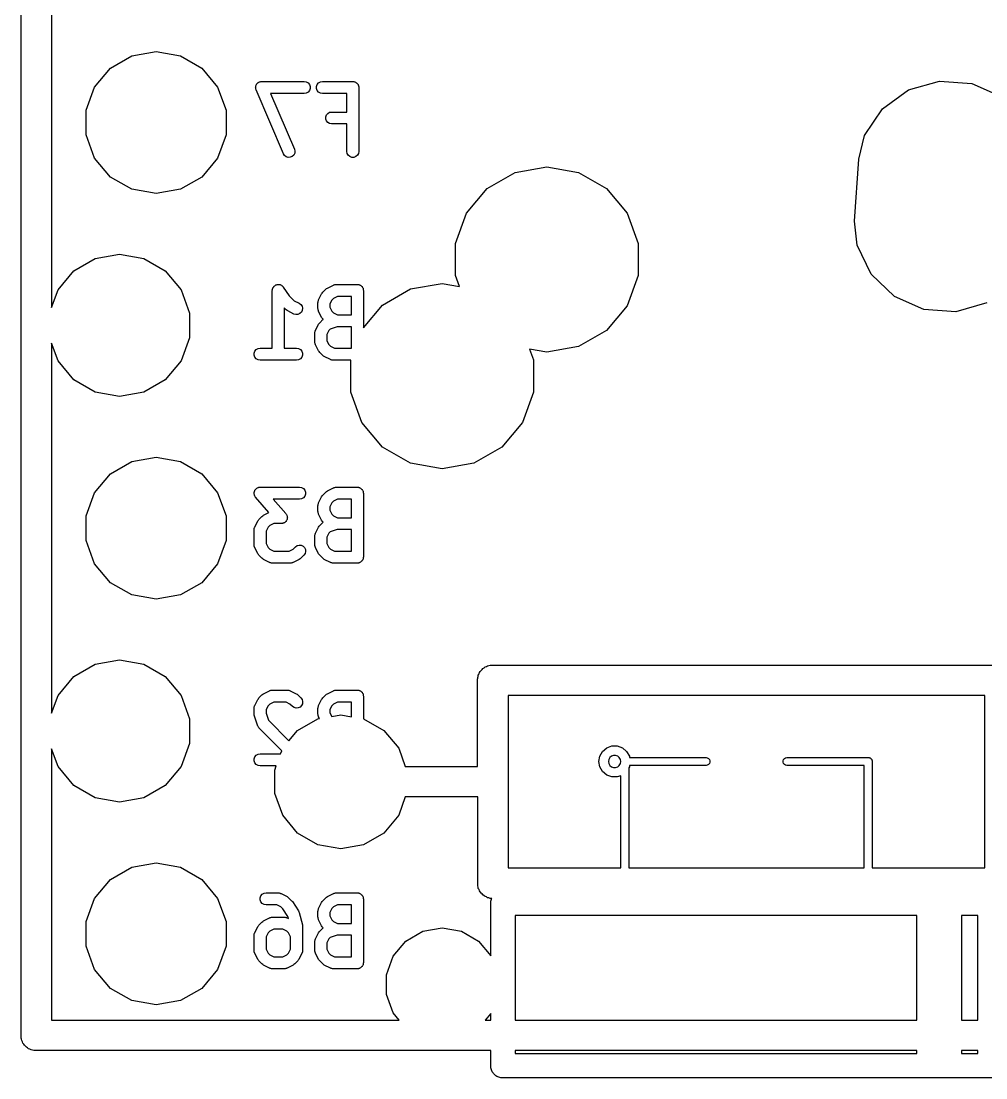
# Model space of a CAD drawing. Extents: x 243 to 312, y -176.3 to -102.
# Drawn here: x 258.89 to 270.97, y -135.79 to -122.56 of the extents above; entities that cross this region are included whole.
import ezdxf

# ---------------------------------------------------------------- set-up
doc = ezdxf.new("R2010")
doc.units = 0
doc.header["$MEASUREMENT"] = 0
doc.layers.add('BLACK', color=7, linetype='CONTINUOUS')

msp = doc.modelspace()

# ---------------------------------------------------------------- linework, layer by layer
at = {"layer": 'BLACK', "linetype": 'CONTINUOUS'}
for p, q in [((258.889, -135.272), (258.89, -104.792)), ((259.27, -121.509), (259.27, -126.141)), ((260.007, -123.143), (260.274, -122.989)), ((260.274, -122.989), (260.579, -122.935)), ((260.579, -122.935), (260.883, -122.989)), ((260.883, -122.989), (261.151, -123.143)), ((259.808, -123.38), (260.007, -123.143)), ((261.151, -123.143), (261.349, -123.38)), ((261.846, -123.336), (261.851, -123.329)), ((261.851, -123.329), (261.855, -123.327)), ((261.855, -123.327), (261.858, -123.324)), ((261.858, -123.324), (261.866, -123.321)), ((261.866, -123.321), (261.874, -123.316)), ((261.874, -123.316), (261.878, -123.316)), ((261.878, -123.316), (261.882, -123.314)), ((261.882, -123.314), (261.891, -123.313)), ((261.891, -123.313), (261.899, -123.312)), ((261.899, -123.312), (262.433, -123.312)), ((262.433, -123.312), (262.458, -123.316)), ((262.458, -123.316), (262.481, -123.329)), ((262.481, -123.329), (262.498, -123.349)), ((262.596, -123.349), (262.613, -123.329)), ((262.613, -123.329), (262.636, -123.316)), ((262.636, -123.316), (262.661, -123.312)), ((262.661, -123.312), (263.042, -123.312)), ((263.042, -123.312), (263.049, -123.313)), ((263.049, -123.313), (263.055, -123.313)), ((263.055, -123.313), (263.062, -123.315)), ((263.062, -123.315), (263.068, -123.316)), ((263.068, -123.316), (263.074, -123.32)), ((263.074, -123.32), (263.08, -123.322)), ((263.08, -123.322), (263.085, -123.326)), ((263.085, -123.326), (263.091, -123.329)), ((263.091, -123.329), (263.095, -123.334)), ((270, -123.417), (270.388, -123.306)), ((270.388, -123.306), (270.79, -123.334)), ((259.702, -123.67), (259.808, -123.38)), ((261.349, -123.38), (261.455, -123.67)), ((261.825, -123.391), (261.826, -123.383)), ((261.826, -123.395), (261.825, -123.391)), ((261.826, -123.374), (261.827, -123.37)), ((261.826, -123.383), (261.826, -123.374)), ((261.826, -123.4), (261.826, -123.395)), ((261.829, -123.408), (261.826, -123.4)), ((261.827, -123.37), (261.828, -123.365)), ((261.828, -123.365), (261.832, -123.358)), ((261.831, -123.416), (261.829, -123.408)), ((262.173, -124.216), (261.831, -123.416)), ((261.832, -123.358), (261.835, -123.349)), ((261.835, -123.349), (261.837, -123.346)), ((261.837, -123.346), (261.839, -123.342)), ((261.839, -123.342), (261.846, -123.336)), ((262.433, -123.462), (262.013, -123.462)), ((262.013, -123.462), (262.311, -124.157)), ((262.458, -123.457), (262.433, -123.462)), ((262.481, -123.444), (262.458, -123.457)), ((262.498, -123.424), (262.481, -123.444)), ((262.498, -123.349), (262.507, -123.374)), ((262.507, -123.4), (262.498, -123.424)), ((262.507, -123.374), (262.507, -123.4)), ((262.588, -123.374), (262.596, -123.349)), ((262.588, -123.4), (262.588, -123.374)), ((262.596, -123.424), (262.588, -123.4)), ((262.613, -123.444), (262.596, -123.424)), ((262.636, -123.457), (262.613, -123.444)), ((262.661, -123.462), (262.636, -123.457)), ((262.967, -123.462), (262.661, -123.462)), ((262.967, -123.693), (262.967, -123.462)), ((263.095, -123.334), (263.1, -123.339)), ((263.1, -123.339), (263.103, -123.344)), ((263.103, -123.344), (263.107, -123.349)), ((263.107, -123.349), (263.11, -123.356)), ((263.11, -123.356), (263.113, -123.361)), ((263.113, -123.361), (263.114, -123.368)), ((263.114, -123.368), (263.116, -123.374)), ((263.116, -123.374), (263.116, -123.38)), ((263.116, -123.38), (263.117, -123.387)), ((263.117, -123.387), (263.117, -124.187)), ((269.674, -123.655), (270, -123.417)), ((270.79, -123.334), (271.158, -123.497)), ((259.702, -123.98), (259.702, -123.67)), ((261.455, -123.67), (261.455, -123.98)), ((262.711, -123.73), (262.727, -123.71)), ((262.727, -123.71), (262.75, -123.697)), ((262.75, -123.697), (262.776, -123.693)), ((262.776, -123.693), (262.967, -123.693)), ((269.449, -123.989), (269.674, -123.655)), ((262.702, -123.755), (262.711, -123.73)), ((262.702, -123.781), (262.702, -123.755)), ((262.711, -123.805), (262.702, -123.781)), ((262.727, -123.825), (262.711, -123.805)), ((262.75, -123.838), (262.727, -123.825)), ((262.776, -123.843), (262.75, -123.838)), ((262.967, -123.843), (262.776, -123.843)), ((262.967, -124.187), (262.967, -123.843)), ((259.808, -124.27), (259.702, -123.98)), ((261.455, -123.98), (261.349, -124.27)), ((269.377, -124.282), (269.449, -123.989)), ((262.188, -124.238), (262.173, -124.216)), ((262.209, -124.254), (262.188, -124.238)), ((262.233, -124.261), (262.209, -124.254)), ((262.283, -124.25), (262.259, -124.26)), ((262.302, -124.232), (262.283, -124.25)), ((262.314, -124.209), (262.302, -124.232)), ((262.311, -124.157), (262.317, -124.183)), ((262.317, -124.183), (262.314, -124.209)), ((262.972, -124.213), (262.967, -124.187)), ((262.985, -124.235), (262.972, -124.213)), ((263.005, -124.252), (262.985, -124.235)), ((263.029, -124.261), (263.005, -124.252)), ((263.08, -124.252), (263.055, -124.261)), ((263.1, -124.235), (263.08, -124.252)), ((263.113, -124.213), (263.1, -124.235)), ((263.117, -124.187), (263.113, -124.213)), ((260.007, -124.507), (259.808, -124.27)), ((261.349, -124.27), (261.151, -124.507)), ((262.259, -124.26), (262.233, -124.261)), ((263.055, -124.261), (263.029, -124.261)), ((265.073, -124.449), (265.47, -124.379)), ((265.47, -124.379), (265.867, -124.449)), ((269.323, -125.061), (269.377, -124.282)), ((260.274, -124.661), (260.007, -124.507)), ((261.151, -124.507), (260.883, -124.661)), ((264.724, -124.651), (265.073, -124.449)), ((265.867, -124.449), (266.216, -124.651)), ((264.465, -124.96), (264.724, -124.651)), ((266.216, -124.651), (266.475, -124.96)), ((260.579, -124.715), (260.274, -124.661)), ((260.883, -124.661), (260.579, -124.715)), ((264.327, -125.338), (264.465, -124.96)), ((266.475, -124.96), (266.613, -125.338)), ((269.355, -125.361), (269.323, -125.061)), ((264.327, -125.742), (264.327, -125.338)), ((266.613, -125.338), (266.613, -125.742)), ((269.532, -125.723), (269.355, -125.361)), ((259.549, -125.683), (259.817, -125.529)), ((259.817, -125.529), (260.121, -125.475)), ((260.121, -125.475), (260.426, -125.529)), ((260.426, -125.529), (260.693, -125.683)), ((259.351, -125.92), (259.549, -125.683)), ((260.693, -125.683), (260.892, -125.92)), ((263.763, -125.909), (264.16, -125.839)), ((264.16, -125.839), (264.376, -125.878)), ((264.376, -125.878), (264.327, -125.742)), ((266.613, -125.742), (266.475, -126.12)), ((269.822, -126.003), (269.532, -125.723)), ((259.27, -126.141), (259.351, -125.92)), ((260.892, -125.92), (260.998, -126.21)), ((262.034, -125.919), (262.037, -125.91)), ((262.035, -125.923), (262.034, -125.919)), ((262.034, -125.927), (262.035, -125.923)), ((262.034, -126.652), (262.034, -125.927)), ((262.037, -125.91), (262.039, -125.901)), ((262.039, -125.901), (262.041, -125.898)), ((262.041, -125.898), (262.042, -125.894)), ((262.042, -125.894), (262.047, -125.886)), ((262.047, -125.886), (262.052, -125.879)), ((262.052, -125.879), (262.055, -125.876)), ((262.055, -125.876), (262.057, -125.873)), ((262.057, -125.873), (262.065, -125.868)), ((262.065, -125.868), (262.072, -125.862)), ((262.072, -125.862), (262.075, -125.861)), ((262.075, -125.861), (262.079, -125.858)), ((262.079, -125.858), (262.088, -125.856)), ((262.088, -125.856), (262.096, -125.853)), ((262.096, -125.853), (262.1, -125.853)), ((262.1, -125.853), (262.104, -125.852)), ((262.104, -125.852), (262.113, -125.853)), ((262.113, -125.853), (262.122, -125.853)), ((262.122, -125.853), (262.126, -125.854)), ((262.126, -125.854), (262.13, -125.855)), ((262.13, -125.855), (262.138, -125.859)), ((262.138, -125.859), (262.147, -125.862)), ((262.147, -125.862), (262.15, -125.865)), ((262.15, -125.865), (262.153, -125.866)), ((262.153, -125.866), (262.16, -125.873)), ((262.16, -125.873), (262.166, -125.879)), ((262.166, -125.879), (262.169, -125.882)), ((262.169, -125.882), (262.171, -125.885)), ((262.171, -125.885), (262.243, -125.993)), ((262.613, -126.046), (262.651, -125.97)), ((262.651, -125.97), (262.659, -125.96)), ((262.659, -125.96), (262.665, -125.95)), ((262.665, -125.95), (262.704, -125.912)), ((262.704, -125.912), (262.713, -125.905)), ((262.713, -125.905), (262.723, -125.898)), ((262.723, -125.898), (262.799, -125.86)), ((262.799, -125.86), (262.803, -125.859)), ((262.803, -125.859), (262.807, -125.856)), ((262.807, -125.856), (262.816, -125.855)), ((262.816, -125.855), (262.824, -125.852)), ((262.824, -125.852), (262.829, -125.853)), ((262.829, -125.853), (262.833, -125.852)), ((262.833, -125.852), (263.099, -125.852)), ((263.099, -125.852), (263.106, -125.853)), ((263.106, -125.853), (263.113, -125.853)), ((263.113, -125.853), (263.119, -125.855)), ((263.119, -125.855), (263.125, -125.856)), ((263.125, -125.856), (263.131, -125.86)), ((263.131, -125.86), (263.137, -125.862)), ((263.137, -125.862), (263.142, -125.866)), ((263.142, -125.866), (263.148, -125.869)), ((263.148, -125.869), (263.152, -125.874)), ((263.152, -125.874), (263.157, -125.879)), ((263.157, -125.879), (263.16, -125.884)), ((263.16, -125.884), (263.164, -125.889)), ((263.164, -125.889), (263.167, -125.896)), ((263.167, -125.896), (263.17, -125.901)), ((263.17, -125.901), (263.171, -125.908)), ((263.171, -125.908), (263.173, -125.914)), ((263.173, -125.914), (263.173, -125.92)), ((263.173, -125.92), (263.174, -125.927)), ((263.174, -125.927), (263.174, -126.396)), ((263.414, -126.111), (263.763, -125.909)), ((262.243, -125.993), (262.306, -126.056)), ((262.306, -126.056), (262.371, -126.088)), ((262.371, -126.088), (262.392, -126.104)), ((262.392, -126.104), (262.406, -126.126)), ((262.605, -126.079), (262.606, -126.075)), ((262.605, -126.155), (262.605, -126.079)), ((262.606, -126.071), (262.608, -126.062)), ((262.606, -126.075), (262.606, -126.071)), ((262.608, -126.062), (262.61, -126.054)), ((262.61, -126.054), (262.612, -126.05)), ((262.612, -126.05), (262.613, -126.046)), ((262.78, -126.048), (262.755, -126.097)), ((262.755, -126.097), (262.755, -126.138)), ((262.801, -126.027), (262.78, -126.048)), ((262.851, -126.002), (262.801, -126.027)), ((263.024, -126.002), (262.851, -126.002)), ((263.024, -126.233), (263.024, -126.002)), ((270.19, -126.166), (269.822, -126.003)), ((270.98, -126.083), (270.592, -126.194)), ((260.998, -126.21), (260.998, -126.52)), ((262.208, -126.17), (262.184, -126.146)), ((262.184, -126.146), (262.184, -126.652)), ((262.218, -126.177), (262.208, -126.17)), ((262.228, -126.184), (262.218, -126.177)), ((262.304, -126.223), (262.228, -126.184)), ((262.329, -126.23), (262.304, -126.223)), ((262.355, -126.228), (262.329, -126.23)), ((262.379, -126.218), (262.355, -126.228)), ((262.398, -126.2), (262.379, -126.218)), ((262.409, -126.177), (262.398, -126.2)), ((262.406, -126.126), (262.412, -126.151)), ((262.412, -126.151), (262.409, -126.177)), ((262.606, -126.16), (262.605, -126.155)), ((262.606, -126.164), (262.606, -126.16)), ((262.608, -126.172), (262.606, -126.164)), ((262.61, -126.181), (262.608, -126.172)), ((262.612, -126.185), (262.61, -126.181)), ((262.613, -126.189), (262.612, -126.185)), ((262.651, -126.265), (262.613, -126.189)), ((262.755, -126.138), (262.78, -126.187)), ((262.78, -126.187), (262.801, -126.208)), ((262.801, -126.208), (262.851, -126.233)), ((262.851, -126.233), (263.024, -126.233)), ((263.174, -126.396), (263.414, -126.111)), ((266.475, -126.12), (266.216, -126.429)), ((270.592, -126.194), (270.19, -126.166)), ((262.575, -126.427), (262.613, -126.351)), ((262.613, -126.351), (262.621, -126.341)), ((262.621, -126.341), (262.627, -126.331)), ((262.627, -126.331), (262.665, -126.293)), ((262.659, -126.275), (262.651, -126.265)), ((262.665, -126.285), (262.659, -126.275)), ((262.67, -126.289), (262.665, -126.285)), ((262.665, -126.293), (262.669, -126.29)), ((262.669, -126.29), (262.67, -126.289)), ((262.567, -126.46), (262.568, -126.456)), ((262.567, -126.575), (262.567, -126.46)), ((262.568, -126.452), (262.57, -126.443)), ((262.568, -126.456), (262.568, -126.452)), ((262.57, -126.443), (262.572, -126.435)), ((262.572, -126.435), (262.574, -126.431)), ((262.574, -126.431), (262.575, -126.427)), ((262.742, -126.428), (262.717, -126.478)), ((262.717, -126.478), (262.717, -126.557)), ((262.759, -126.412), (262.742, -126.428)), ((262.845, -126.383), (262.759, -126.412)), ((263.024, -126.383), (262.845, -126.383)), ((263.024, -126.652), (263.024, -126.383)), ((266.216, -126.429), (265.867, -126.631)), ((259.351, -126.81), (259.27, -126.589)), ((259.27, -126.589), (259.27, -131.221)), ((260.998, -126.52), (260.892, -126.81)), ((262.568, -126.579), (262.567, -126.575)), ((262.568, -126.583), (262.568, -126.579)), ((262.57, -126.592), (262.568, -126.583)), ((262.572, -126.6), (262.57, -126.592)), ((262.574, -126.604), (262.572, -126.6)), ((262.575, -126.608), (262.574, -126.604)), ((262.613, -126.684), (262.575, -126.608)), ((262.717, -126.557), (262.742, -126.606)), ((262.742, -126.606), (262.763, -126.627)), ((262.763, -126.627), (262.812, -126.652)), ((265.867, -126.631), (265.47, -126.701)), ((261.807, -126.714), (261.815, -126.689)), ((261.807, -126.74), (261.807, -126.714)), ((261.815, -126.764), (261.807, -126.74)), ((261.815, -126.689), (261.832, -126.669)), ((261.832, -126.784), (261.815, -126.764)), ((261.832, -126.669), (261.855, -126.656)), ((261.855, -126.656), (261.88, -126.652)), ((261.88, -126.652), (262.034, -126.652)), ((262.184, -126.652), (262.338, -126.652)), ((262.338, -126.652), (262.363, -126.656)), ((262.363, -126.656), (262.386, -126.669)), ((262.386, -126.669), (262.403, -126.689)), ((262.403, -126.764), (262.386, -126.784)), ((262.403, -126.689), (262.411, -126.714)), ((262.411, -126.74), (262.403, -126.764)), ((262.411, -126.714), (262.411, -126.74)), ((262.621, -126.694), (262.613, -126.684)), ((262.627, -126.704), (262.621, -126.694)), ((262.665, -126.742), (262.627, -126.704)), ((262.675, -126.749), (262.665, -126.742)), ((262.685, -126.756), (262.675, -126.749)), ((262.761, -126.794), (262.685, -126.756)), ((262.812, -126.652), (263.024, -126.652)), ((265.47, -126.701), (265.253, -126.662)), ((265.253, -126.662), (265.303, -126.798)), ((259.549, -127.047), (259.351, -126.81)), ((260.892, -126.81), (260.693, -127.047)), ((261.855, -126.797), (261.832, -126.784)), ((261.88, -126.802), (261.855, -126.797)), ((262.338, -126.802), (261.88, -126.802)), ((262.363, -126.797), (262.338, -126.802)), ((262.386, -126.784), (262.363, -126.797)), ((262.765, -126.795), (262.761, -126.794)), ((262.769, -126.797), (262.765, -126.795)), ((262.778, -126.799), (262.769, -126.797)), ((262.786, -126.801), (262.778, -126.799)), ((262.79, -126.801), (262.786, -126.801)), ((262.795, -126.802), (262.79, -126.801)), ((263.017, -126.802), (262.795, -126.802)), ((263.017, -127.202), (263.017, -126.802)), ((265.303, -126.798), (265.303, -127.202)), ((259.817, -127.201), (259.549, -127.047)), ((260.693, -127.047), (260.426, -127.201)), ((260.121, -127.255), (259.817, -127.201)), ((260.426, -127.201), (260.121, -127.255)), ((263.155, -127.58), (263.017, -127.202)), ((265.303, -127.202), (265.165, -127.58)), ((263.414, -127.889), (263.155, -127.58)), ((265.165, -127.58), (264.906, -127.889)), ((263.763, -128.091), (263.414, -127.889)), ((264.906, -127.889), (264.557, -128.091)), ((260.007, -128.223), (260.274, -128.069)), ((260.274, -128.069), (260.579, -128.015)), ((260.579, -128.015), (260.883, -128.069)), ((260.883, -128.069), (261.151, -128.223)), ((264.16, -128.161), (263.763, -128.091)), ((264.557, -128.091), (264.16, -128.161)), ((259.808, -128.46), (260.007, -128.223)), ((261.151, -128.223), (261.349, -128.46)), ((259.702, -128.75), (259.808, -128.46)), ((261.349, -128.46), (261.455, -128.75)), ((261.805, -128.468), (261.807, -128.461)), ((261.807, -128.474), (261.805, -128.468)), ((261.807, -128.454), (261.809, -128.448)), ((261.807, -128.461), (261.807, -128.454)), ((261.807, -128.48), (261.807, -128.474)), ((261.809, -128.487), (261.807, -128.48)), ((261.809, -128.443), (261.813, -128.436)), ((261.809, -128.448), (261.809, -128.443)), ((261.81, -128.494), (261.809, -128.487)), ((261.813, -128.436), (261.815, -128.429)), ((261.815, -128.429), (261.819, -128.425)), ((261.819, -128.425), (261.822, -128.42)), ((261.822, -128.42), (261.828, -128.415)), ((261.828, -128.415), (261.832, -128.409)), ((261.832, -128.409), (261.837, -128.407)), ((261.837, -128.407), (261.842, -128.403)), ((261.842, -128.403), (261.848, -128.4)), ((261.848, -128.4), (261.855, -128.396)), ((261.855, -128.396), (261.86, -128.395)), ((261.86, -128.395), (261.866, -128.393)), ((261.866, -128.393), (261.873, -128.393)), ((261.873, -128.393), (261.88, -128.392)), ((261.88, -128.392), (262.376, -128.392)), ((262.376, -128.392), (262.401, -128.396)), ((262.401, -128.396), (262.424, -128.409)), ((262.424, -128.409), (262.441, -128.429)), ((262.441, -128.429), (262.45, -128.454)), ((262.45, -128.48), (262.441, -128.504)), ((262.45, -128.454), (262.45, -128.48)), ((262.659, -128.5), (262.665, -128.49)), ((262.665, -128.49), (262.704, -128.452)), ((262.704, -128.452), (262.713, -128.445)), ((262.713, -128.445), (262.723, -128.438)), ((262.723, -128.438), (262.799, -128.4)), ((262.799, -128.4), (262.803, -128.399)), ((262.803, -128.399), (262.807, -128.396)), ((262.807, -128.396), (262.816, -128.395)), ((262.816, -128.395), (262.824, -128.392)), ((262.824, -128.392), (262.829, -128.393)), ((262.829, -128.393), (262.833, -128.392)), ((262.833, -128.392), (263.099, -128.392)), ((263.099, -128.392), (263.106, -128.393)), ((263.106, -128.393), (263.113, -128.393)), ((263.113, -128.393), (263.119, -128.395)), ((263.119, -128.395), (263.125, -128.396)), ((263.125, -128.396), (263.131, -128.4)), ((263.131, -128.4), (263.137, -128.402)), ((263.137, -128.402), (263.142, -128.406)), ((263.142, -128.406), (263.148, -128.409)), ((263.148, -128.409), (263.152, -128.414)), ((263.152, -128.414), (263.157, -128.419)), ((263.157, -128.419), (263.16, -128.424)), ((263.16, -128.424), (263.164, -128.429)), ((263.164, -128.429), (263.167, -128.436)), ((263.167, -128.436), (263.17, -128.441)), ((263.17, -128.441), (263.171, -128.448)), ((263.171, -128.448), (263.173, -128.454)), ((263.173, -128.454), (263.173, -128.46)), ((263.173, -128.46), (263.174, -128.467)), ((263.174, -128.467), (263.174, -129.267)), ((261.813, -128.499), (261.81, -128.494)), ((261.815, -128.504), (261.813, -128.499)), ((261.82, -128.51), (261.815, -128.504)), ((261.824, -128.516), (261.82, -128.51)), ((261.992, -128.708), (261.824, -128.516)), ((262.376, -128.542), (262.046, -128.542)), ((262.046, -128.542), (262.204, -128.722)), ((262.401, -128.537), (262.376, -128.542)), ((262.424, -128.524), (262.401, -128.537)), ((262.441, -128.504), (262.424, -128.524)), ((262.605, -128.619), (262.606, -128.615)), ((262.605, -128.695), (262.605, -128.619)), ((262.606, -128.611), (262.608, -128.602)), ((262.606, -128.615), (262.606, -128.611)), ((262.608, -128.602), (262.61, -128.594)), ((262.61, -128.594), (262.612, -128.59)), ((262.612, -128.59), (262.613, -128.586)), ((262.613, -128.586), (262.651, -128.51)), ((262.651, -128.51), (262.659, -128.5)), ((262.78, -128.588), (262.755, -128.637)), ((262.801, -128.567), (262.78, -128.588)), ((262.851, -128.542), (262.801, -128.567)), ((263.024, -128.542), (262.851, -128.542)), ((263.024, -128.773), (263.024, -128.542)), ((259.702, -129.06), (259.702, -128.75)), ((261.455, -128.75), (261.455, -129.06)), ((261.865, -128.795), (261.904, -128.757)), ((261.904, -128.757), (261.913, -128.75)), ((261.913, -128.75), (261.923, -128.743)), ((261.923, -128.743), (261.992, -128.708)), ((262.204, -128.722), (262.207, -128.729)), ((262.207, -128.729), (262.212, -128.734)), ((262.212, -128.734), (262.214, -128.74)), ((262.214, -128.74), (262.217, -128.745)), ((262.217, -128.745), (262.218, -128.752)), ((262.218, -128.752), (262.221, -128.759)), ((262.606, -128.7), (262.605, -128.695)), ((262.606, -128.704), (262.606, -128.7)), ((262.608, -128.712), (262.606, -128.704)), ((262.61, -128.721), (262.608, -128.712)), ((262.612, -128.725), (262.61, -128.721)), ((262.613, -128.729), (262.612, -128.725)), ((262.651, -128.805), (262.613, -128.729)), ((262.755, -128.637), (262.755, -128.678)), ((262.755, -128.678), (262.78, -128.727)), ((262.78, -128.727), (262.801, -128.748)), ((262.801, -128.748), (262.851, -128.773)), ((261.813, -128.891), (261.851, -128.814)), ((261.851, -128.814), (261.859, -128.805)), ((261.859, -128.805), (261.865, -128.795)), ((262.001, -128.871), (261.98, -128.892)), ((262.051, -128.847), (262.001, -128.871)), ((262.147, -128.847), (262.051, -128.847)), ((262.154, -128.845), (262.147, -128.847)), ((262.162, -128.845), (262.154, -128.845)), ((262.167, -128.843), (262.162, -128.845)), ((262.173, -128.842), (262.167, -128.843)), ((262.179, -128.838), (262.173, -128.842)), ((262.186, -128.836), (262.179, -128.838)), ((262.19, -128.832), (262.186, -128.836)), ((262.195, -128.829), (262.19, -128.832)), ((262.2, -128.824), (262.195, -128.829)), ((262.206, -128.819), (262.2, -128.824)), ((262.208, -128.814), (262.206, -128.819)), ((262.212, -128.809), (262.208, -128.814)), ((262.215, -128.802), (262.212, -128.809)), ((262.218, -128.796), (262.215, -128.802)), ((262.219, -128.79), (262.218, -128.796)), ((262.221, -128.785), (262.219, -128.79)), ((262.221, -128.759), (262.221, -128.764)), ((262.221, -128.764), (262.222, -128.77)), ((262.222, -128.77), (262.221, -128.777)), ((262.221, -128.777), (262.221, -128.785)), ((262.613, -128.891), (262.621, -128.881)), ((262.621, -128.881), (262.627, -128.871)), ((262.627, -128.871), (262.665, -128.833)), ((262.659, -128.815), (262.651, -128.805)), ((262.665, -128.825), (262.659, -128.815)), ((262.67, -128.829), (262.665, -128.825)), ((262.665, -128.833), (262.669, -128.83)), ((262.669, -128.83), (262.67, -128.829)), ((262.851, -128.773), (263.024, -128.773)), ((261.805, -128.924), (261.806, -128.92)), ((261.805, -129.115), (261.805, -128.924)), ((261.806, -128.915), (261.808, -128.907)), ((261.806, -128.92), (261.806, -128.915)), ((261.808, -128.907), (261.81, -128.898)), ((261.81, -128.898), (261.812, -128.895)), ((261.812, -128.895), (261.813, -128.891)), ((261.98, -128.892), (261.955, -128.942)), ((261.955, -128.942), (261.955, -129.097)), ((262.567, -129), (262.568, -128.996)), ((262.567, -129.115), (262.567, -129)), ((262.568, -128.992), (262.57, -128.983)), ((262.568, -128.996), (262.568, -128.992)), ((262.57, -128.983), (262.572, -128.975)), ((262.572, -128.975), (262.574, -128.971)), ((262.574, -128.971), (262.575, -128.967)), ((262.575, -128.967), (262.613, -128.891)), ((262.742, -128.968), (262.717, -129.018)), ((262.717, -129.018), (262.717, -129.097)), ((262.759, -128.952), (262.742, -128.968)), ((262.845, -128.923), (262.759, -128.952)), ((263.024, -128.923), (262.845, -128.923)), ((263.024, -129.192), (263.024, -128.923)), ((259.808, -129.35), (259.702, -129.06)), ((261.455, -129.06), (261.349, -129.35)), ((261.806, -129.119), (261.805, -129.115)), ((261.806, -129.123), (261.806, -129.119)), ((261.808, -129.132), (261.806, -129.123)), ((261.81, -129.14), (261.808, -129.132)), ((261.812, -129.144), (261.81, -129.14)), ((261.813, -129.148), (261.812, -129.144)), ((261.851, -129.224), (261.813, -129.148)), ((261.955, -129.097), (261.98, -129.146)), ((261.98, -129.146), (262.001, -129.167)), ((262.293, -129.167), (262.323, -129.138)), ((262.323, -129.138), (262.344, -129.123)), ((262.344, -129.123), (262.369, -129.116)), ((262.369, -129.116), (262.395, -129.118)), ((262.395, -129.118), (262.419, -129.129)), ((262.419, -129.129), (262.437, -129.148)), ((262.437, -129.148), (262.448, -129.171)), ((262.568, -129.119), (262.567, -129.115)), ((262.568, -129.123), (262.568, -129.119)), ((262.57, -129.132), (262.568, -129.123)), ((262.572, -129.14), (262.57, -129.132)), ((262.574, -129.144), (262.572, -129.14)), ((262.575, -129.148), (262.574, -129.144)), ((262.613, -129.224), (262.575, -129.148)), ((262.717, -129.097), (262.742, -129.146)), ((262.742, -129.146), (262.763, -129.167)), ((261.859, -129.234), (261.851, -129.224)), ((261.865, -129.244), (261.859, -129.234)), ((261.904, -129.282), (261.865, -129.244)), ((261.913, -129.289), (261.904, -129.282)), ((262.001, -129.167), (262.051, -129.192)), ((262.051, -129.192), (262.244, -129.192)), ((262.244, -129.192), (262.293, -129.167)), ((262.391, -129.282), (262.381, -129.289)), ((262.429, -129.244), (262.391, -129.282)), ((262.444, -129.222), (262.429, -129.244)), ((262.45, -129.197), (262.444, -129.222)), ((262.448, -129.171), (262.45, -129.197)), ((262.621, -129.234), (262.613, -129.224)), ((262.627, -129.244), (262.621, -129.234)), ((262.665, -129.282), (262.627, -129.244)), ((262.675, -129.289), (262.665, -129.282)), ((262.763, -129.167), (262.812, -129.192)), ((262.812, -129.192), (263.024, -129.192)), ((263.171, -129.286), (263.17, -129.293)), ((263.173, -129.28), (263.171, -129.286)), ((263.174, -129.267), (263.173, -129.273)), ((263.173, -129.273), (263.173, -129.28)), ((260.007, -129.587), (259.808, -129.35)), ((261.349, -129.35), (261.151, -129.587)), ((261.923, -129.296), (261.913, -129.289)), ((261.999, -129.334), (261.923, -129.296)), ((262.003, -129.335), (261.999, -129.334)), ((262.007, -129.337), (262.003, -129.335)), ((262.016, -129.339), (262.007, -129.337)), ((262.024, -129.341), (262.016, -129.339)), ((262.029, -129.341), (262.024, -129.341)), ((262.033, -129.342), (262.029, -129.341)), ((262.261, -129.342), (262.033, -129.342)), ((262.266, -129.341), (262.261, -129.342)), ((262.27, -129.341), (262.266, -129.341)), ((262.278, -129.339), (262.27, -129.341)), ((262.287, -129.337), (262.278, -129.339)), ((262.291, -129.335), (262.287, -129.337)), ((262.295, -129.334), (262.291, -129.335)), ((262.371, -129.296), (262.295, -129.334)), ((262.381, -129.289), (262.371, -129.296)), ((262.685, -129.296), (262.675, -129.289)), ((262.761, -129.334), (262.685, -129.296)), ((262.765, -129.335), (262.761, -129.334)), ((262.769, -129.337), (262.765, -129.335)), ((262.778, -129.339), (262.769, -129.337)), ((262.786, -129.341), (262.778, -129.339)), ((262.79, -129.341), (262.786, -129.341)), ((262.795, -129.342), (262.79, -129.341)), ((263.099, -129.342), (262.795, -129.342)), ((263.106, -129.341), (263.099, -129.342)), ((263.113, -129.341), (263.106, -129.341)), ((263.119, -129.339), (263.113, -129.341)), ((263.125, -129.337), (263.119, -129.339)), ((263.131, -129.334), (263.125, -129.337)), ((263.137, -129.332), (263.131, -129.334)), ((263.142, -129.328), (263.137, -129.332)), ((263.148, -129.324), (263.142, -129.328)), ((263.152, -129.319), (263.148, -129.324)), ((263.157, -129.315), (263.152, -129.319)), ((263.16, -129.309), (263.157, -129.315)), ((263.164, -129.304), (263.16, -129.309)), ((263.167, -129.298), (263.164, -129.304)), ((263.17, -129.293), (263.167, -129.298)), ((260.274, -129.741), (260.007, -129.587)), ((261.151, -129.587), (260.883, -129.741)), ((260.579, -129.795), (260.274, -129.741)), ((260.883, -129.741), (260.579, -129.795)), ((259.549, -130.763), (259.817, -130.609)), ((259.817, -130.609), (260.121, -130.555)), ((260.121, -130.555), (260.426, -130.609)), ((260.426, -130.609), (260.693, -130.763)), ((264.613, -130.744), (264.622, -130.729)), ((264.622, -130.729), (264.627, -130.713)), ((264.627, -130.713), (264.638, -130.7)), ((264.638, -130.7), (264.647, -130.686)), ((264.647, -130.686), (264.66, -130.675)), ((264.66, -130.675), (264.671, -130.662)), ((264.671, -130.662), (264.685, -130.653)), ((264.685, -130.653), (264.698, -130.642)), ((264.698, -130.642), (264.714, -130.637)), ((264.714, -130.637), (264.729, -130.628)), ((264.729, -130.628), (264.746, -130.625)), ((264.746, -130.625), (264.761, -130.62)), ((264.761, -130.62), (264.778, -130.62)), ((264.778, -130.62), (264.778, -130.619)), ((264.778, -130.619), (271.162, -130.619)), ((259.351, -131), (259.549, -130.763)), ((260.693, -130.763), (260.892, -131)), ((264.604, -131.889), (264.604, -130.793)), ((264.604, -130.793), (264.605, -130.793)), ((264.605, -130.776), (264.61, -130.761)), ((264.605, -130.793), (264.605, -130.776)), ((264.61, -130.761), (264.613, -130.744)), ((259.27, -131.221), (259.351, -131)), ((260.892, -131), (260.998, -131.29)), ((261.865, -131.03), (261.904, -130.992)), ((261.904, -130.992), (261.913, -130.985)), ((261.913, -130.985), (261.923, -130.978)), ((261.923, -130.978), (261.999, -130.94)), ((261.999, -130.94), (262.003, -130.939)), ((262.003, -130.939), (262.007, -130.936)), ((262.007, -130.936), (262.016, -130.935)), ((262.016, -130.935), (262.024, -130.932)), ((262.024, -130.932), (262.029, -130.933)), ((262.029, -130.933), (262.033, -130.932)), ((262.033, -130.932), (262.223, -130.932)), ((262.223, -130.932), (262.228, -130.933)), ((262.228, -130.933), (262.232, -130.932)), ((262.232, -130.932), (262.24, -130.935)), ((262.24, -130.935), (262.249, -130.936)), ((262.249, -130.936), (262.253, -130.939)), ((262.253, -130.939), (262.257, -130.94)), ((262.257, -130.94), (262.333, -130.978)), ((262.333, -130.978), (262.343, -130.985)), ((262.343, -130.985), (262.353, -130.992)), ((262.353, -130.992), (262.391, -131.03)), ((262.665, -131.03), (262.704, -130.992)), ((262.704, -130.992), (262.713, -130.985)), ((262.713, -130.985), (262.723, -130.978)), ((262.723, -130.978), (262.799, -130.94)), ((262.799, -130.94), (262.803, -130.939)), ((262.803, -130.939), (262.807, -130.936)), ((262.807, -130.936), (262.816, -130.935)), ((262.816, -130.935), (262.824, -130.932)), ((262.824, -130.932), (262.829, -130.933)), ((262.829, -130.933), (262.833, -130.932)), ((262.833, -130.932), (263.099, -130.932)), ((263.099, -130.932), (263.106, -130.933)), ((263.106, -130.933), (263.113, -130.933)), ((263.113, -130.933), (263.119, -130.935)), ((263.119, -130.935), (263.125, -130.936)), ((263.125, -130.936), (263.131, -130.94)), ((263.131, -130.94), (263.137, -130.942)), ((263.137, -130.942), (263.142, -130.946)), ((263.142, -130.946), (263.148, -130.949)), ((263.148, -130.949), (263.152, -130.954)), ((263.152, -130.954), (263.157, -130.959)), ((263.157, -130.959), (263.16, -130.964)), ((263.16, -130.964), (263.164, -130.969)), ((263.164, -130.969), (263.167, -130.976)), ((263.167, -130.976), (263.17, -130.981)), ((263.17, -130.981), (263.171, -130.988)), ((263.171, -130.988), (263.173, -130.994)), ((263.173, -130.994), (263.173, -131)), ((263.173, -131), (263.174, -131.007)), ((270.955, -131), (264.986, -131)), ((264.986, -131), (264.986, -133.159)), ((270.954, -133.159), (270.955, -131)), ((261.808, -131.142), (261.81, -131.134)), ((261.81, -131.134), (261.812, -131.13)), ((261.812, -131.13), (261.813, -131.126)), ((261.813, -131.126), (261.851, -131.05)), ((261.851, -131.05), (261.859, -131.04)), ((261.859, -131.04), (261.865, -131.03)), ((261.98, -131.128), (261.955, -131.177)), ((262.001, -131.107), (261.98, -131.128)), ((262.051, -131.082), (262.001, -131.107)), ((262.206, -131.082), (262.051, -131.082)), ((262.255, -131.107), (262.206, -131.082)), ((262.285, -131.136), (262.255, -131.107)), ((262.306, -131.151), (262.285, -131.136)), ((262.399, -131.126), (262.381, -131.145)), ((262.391, -131.03), (262.406, -131.051)), ((262.41, -131.103), (262.399, -131.126)), ((262.406, -131.051), (262.412, -131.077)), ((262.412, -131.077), (262.41, -131.103)), ((262.608, -131.142), (262.61, -131.134)), ((262.61, -131.134), (262.612, -131.13)), ((262.612, -131.13), (262.613, -131.126)), ((262.613, -131.126), (262.651, -131.05)), ((262.651, -131.05), (262.659, -131.04)), ((262.659, -131.04), (262.665, -131.03)), ((262.78, -131.128), (262.755, -131.177)), ((262.801, -131.107), (262.78, -131.128)), ((262.851, -131.082), (262.801, -131.107)), ((263.024, -131.082), (262.851, -131.082)), ((263.024, -131.265), (263.024, -131.082)), ((263.174, -131.007), (263.174, -131.292)), ((261.805, -131.159), (261.806, -131.155)), ((261.805, -131.235), (261.805, -131.159)), ((261.808, -131.247), (261.805, -131.235)), ((261.806, -131.151), (261.808, -131.142)), ((261.806, -131.155), (261.806, -131.151)), ((261.809, -131.259), (261.808, -131.247)), ((261.847, -131.373), (261.809, -131.259)), ((261.955, -131.177), (261.955, -131.223)), ((261.955, -131.223), (261.984, -131.309)), ((262.331, -131.158), (262.306, -131.151)), ((262.357, -131.156), (262.331, -131.158)), ((262.381, -131.145), (262.357, -131.156)), ((262.605, -131.159), (262.606, -131.155)), ((262.605, -131.235), (262.605, -131.159)), ((262.606, -131.24), (262.605, -131.235)), ((262.606, -131.151), (262.608, -131.142)), ((262.606, -131.155), (262.606, -131.151)), ((262.606, -131.244), (262.606, -131.24)), ((262.608, -131.252), (262.606, -131.244)), ((262.61, -131.261), (262.608, -131.252)), ((262.612, -131.265), (262.61, -131.261)), ((262.613, -131.269), (262.612, -131.265)), ((262.623, -131.289), (262.613, -131.269)), ((262.755, -131.177), (262.755, -131.218)), ((262.755, -131.218), (262.777, -131.262)), ((262.777, -131.262), (262.89, -131.242)), ((262.89, -131.242), (263.024, -131.265)), ((260.998, -131.29), (260.998, -131.6)), ((261.849, -131.377), (261.847, -131.373)), ((261.851, -131.381), (261.849, -131.377)), ((261.856, -131.389), (261.851, -131.381)), ((261.86, -131.396), (261.856, -131.389)), ((261.863, -131.399), (261.86, -131.396)), ((261.865, -131.403), (261.863, -131.399)), ((262.153, -131.691), (261.865, -131.403)), ((261.984, -131.309), (262.242, -131.568)), ((262.351, -131.438), (262.603, -131.292)), ((262.603, -131.292), (262.623, -131.289)), ((263.174, -131.292), (263.177, -131.292)), ((263.177, -131.292), (263.429, -131.438)), ((262.242, -131.568), (262.351, -131.438)), ((263.429, -131.438), (263.616, -131.661)), ((260.998, -131.6), (260.892, -131.89)), ((263.616, -131.661), (263.699, -131.889)), ((266.168, -131.7), (266.221, -131.656)), ((266.221, -131.656), (266.285, -131.632)), ((266.285, -131.632), (266.353, -131.632)), ((266.353, -131.632), (266.417, -131.656)), ((266.417, -131.656), (266.47, -131.7)), ((259.351, -131.89), (259.27, -131.669)), ((259.27, -131.669), (259.27, -135.064)), ((261.807, -131.794), (261.815, -131.769)), ((261.807, -131.82), (261.807, -131.794)), ((261.815, -131.769), (261.832, -131.749)), ((261.832, -131.749), (261.855, -131.736)), ((261.855, -131.736), (261.88, -131.732)), ((261.88, -131.732), (262.138, -131.732)), ((262.138, -131.732), (262.153, -131.691)), ((266.122, -131.826), (266.134, -131.759)), ((266.134, -131.759), (266.168, -131.7)), ((266.246, -131.8), (266.242, -131.826)), ((266.26, -131.776), (266.246, -131.8)), ((266.28, -131.759), (266.26, -131.776)), ((266.306, -131.75), (266.28, -131.759)), ((266.332, -131.75), (266.306, -131.75)), ((266.358, -131.759), (266.332, -131.75)), ((266.378, -131.776), (266.358, -131.759)), ((266.392, -131.8), (266.378, -131.776)), ((266.396, -131.826), (266.392, -131.8)), ((266.47, -131.7), (266.504, -131.759)), ((266.504, -131.759), (266.507, -131.776)), ((266.507, -131.776), (267.466, -131.776)), ((267.466, -131.776), (267.479, -131.779)), ((267.479, -131.779), (267.494, -131.787)), ((267.494, -131.787), (267.506, -131.801)), ((268.434, -131.801), (268.446, -131.787)), ((268.446, -131.787), (268.461, -131.779)), ((268.461, -131.779), (268.474, -131.776)), ((268.474, -131.776), (269.503, -131.776)), ((269.503, -131.776), (269.507, -131.778)), ((269.507, -131.778), (269.511, -131.779)), ((269.511, -131.779), (269.515, -131.781)), ((269.515, -131.781), (269.519, -131.782)), ((269.519, -131.782), (269.523, -131.785)), ((269.523, -131.785), (269.526, -131.787)), ((269.526, -131.787), (269.529, -131.791)), ((269.529, -131.791), (269.533, -131.794)), ((269.533, -131.794), (269.535, -131.797)), ((269.535, -131.797), (269.538, -131.801)), ((259.549, -132.127), (259.351, -131.89)), ((260.892, -131.89), (260.693, -132.127)), ((261.815, -131.844), (261.807, -131.82)), ((261.832, -131.864), (261.815, -131.844)), ((261.855, -131.877), (261.832, -131.864)), ((261.88, -131.882), (261.855, -131.877)), ((262.084, -131.882), (261.88, -131.882)), ((262.065, -131.934), (262.084, -131.882)), ((263.699, -131.889), (264.604, -131.889)), ((266.134, -131.893), (266.122, -131.826)), ((266.168, -131.952), (266.134, -131.893)), ((266.242, -131.826), (266.246, -131.852)), ((266.246, -131.852), (266.26, -131.876)), ((266.26, -131.876), (266.28, -131.893)), ((266.28, -131.893), (266.306, -131.902)), ((266.306, -131.902), (266.332, -131.902)), ((266.332, -131.902), (266.358, -131.893)), ((266.358, -131.893), (266.378, -131.876)), ((266.378, -131.876), (266.392, -131.852)), ((266.392, -131.852), (266.396, -131.826)), ((266.504, -131.893), (266.496, -131.907)), ((266.496, -131.907), (266.496, -133.159)), ((266.507, -131.876), (266.504, -131.893)), ((267.466, -131.876), (266.507, -131.876)), ((267.479, -131.873), (267.466, -131.876)), ((267.494, -131.865), (267.479, -131.873)), ((267.506, -131.851), (267.494, -131.865)), ((267.506, -131.801), (267.512, -131.817)), ((267.512, -131.835), (267.506, -131.851)), ((267.512, -131.817), (267.512, -131.835)), ((268.428, -131.817), (268.434, -131.801)), ((268.428, -131.835), (268.428, -131.817)), ((268.434, -131.851), (268.428, -131.835)), ((268.446, -131.865), (268.434, -131.851)), ((268.461, -131.873), (268.446, -131.865)), ((268.474, -131.876), (268.461, -131.873)), ((269.444, -131.876), (268.474, -131.876)), ((269.444, -133.159), (269.444, -131.876)), ((269.538, -131.801), (269.539, -131.805)), ((269.539, -131.805), (269.541, -131.809)), ((269.541, -131.809), (269.542, -131.813)), ((269.542, -131.813), (269.544, -131.817)), ((269.544, -131.817), (269.544, -133.159)), ((262.065, -132.226), (262.065, -131.934)), ((266.221, -131.996), (266.168, -131.952)), ((266.285, -132.02), (266.221, -131.996)), ((266.353, -132.02), (266.285, -132.02)), ((266.396, -132.004), (266.353, -132.02)), ((266.396, -133.159), (266.396, -132.004)), ((259.817, -132.281), (259.549, -132.127)), ((260.693, -132.127), (260.426, -132.281)), ((260.121, -132.335), (259.817, -132.281)), ((260.426, -132.281), (260.121, -132.335)), ((262.164, -132.499), (262.065, -132.226)), ((263.699, -132.27), (263.616, -132.499)), ((264.605, -132.27), (263.699, -132.27)), ((264.605, -133.384), (264.605, -132.27)), ((262.351, -132.722), (262.164, -132.499)), ((263.616, -132.499), (263.429, -132.722)), ((262.603, -132.868), (262.351, -132.722)), ((263.429, -132.722), (263.177, -132.868)), ((262.89, -132.918), (262.603, -132.868)), ((263.177, -132.868), (262.89, -132.918)), ((260.274, -133.149), (260.579, -133.095)), ((260.579, -133.095), (260.883, -133.149)), ((260.007, -133.303), (260.274, -133.149)), ((260.883, -133.149), (261.151, -133.303)), ((264.986, -133.159), (266.396, -133.159)), ((266.496, -133.159), (269.444, -133.159)), ((269.544, -133.159), (270.954, -133.159)), ((259.808, -133.54), (260.007, -133.303)), ((261.151, -133.303), (261.349, -133.54)), ((264.61, -133.399), (264.605, -133.384)), ((261.883, -133.534), (261.892, -133.509)), ((261.892, -133.509), (261.908, -133.489)), ((261.908, -133.489), (261.931, -133.476)), ((261.931, -133.476), (261.957, -133.472)), ((261.957, -133.472), (262.109, -133.472)), ((262.109, -133.472), (262.113, -133.473)), ((262.113, -133.473), (262.118, -133.472)), ((262.118, -133.472), (262.126, -133.475)), ((262.126, -133.475), (262.135, -133.476)), ((262.135, -133.476), (262.138, -133.479)), ((262.138, -133.479), (262.143, -133.48)), ((262.143, -133.48), (262.219, -133.518)), ((262.219, -133.518), (262.228, -133.525)), ((262.713, -133.525), (262.723, -133.518)), ((262.723, -133.518), (262.799, -133.48)), ((262.799, -133.48), (262.803, -133.479)), ((262.803, -133.479), (262.807, -133.476)), ((262.807, -133.476), (262.816, -133.475)), ((262.816, -133.475), (262.824, -133.472)), ((262.824, -133.472), (262.829, -133.473)), ((262.829, -133.473), (262.833, -133.472)), ((262.833, -133.472), (263.099, -133.472)), ((263.099, -133.472), (263.106, -133.473)), ((263.106, -133.473), (263.113, -133.473)), ((263.113, -133.473), (263.119, -133.475)), ((263.119, -133.475), (263.125, -133.476)), ((263.125, -133.476), (263.131, -133.48)), ((263.131, -133.48), (263.137, -133.482)), ((263.137, -133.482), (263.142, -133.486)), ((263.142, -133.486), (263.148, -133.489)), ((263.148, -133.489), (263.152, -133.494)), ((263.152, -133.494), (263.157, -133.499)), ((263.157, -133.499), (263.16, -133.504)), ((263.16, -133.504), (263.164, -133.509)), ((263.164, -133.509), (263.167, -133.516)), ((263.167, -133.516), (263.17, -133.521)), ((264.613, -133.416), (264.61, -133.399)), ((264.622, -133.431), (264.613, -133.416)), ((264.627, -133.447), (264.622, -133.431)), ((264.638, -133.46), (264.627, -133.447)), ((264.647, -133.474), (264.638, -133.46)), ((264.66, -133.485), (264.647, -133.474)), ((264.671, -133.498), (264.66, -133.485)), ((264.685, -133.507), (264.671, -133.498)), ((264.698, -133.518), (264.685, -133.507)), ((264.714, -133.523), (264.698, -133.518)), ((259.702, -133.83), (259.808, -133.54)), ((261.349, -133.54), (261.455, -133.83)), ((261.883, -133.56), (261.883, -133.534)), ((261.892, -133.584), (261.883, -133.56)), ((261.908, -133.604), (261.892, -133.584)), ((261.931, -133.617), (261.908, -133.604)), ((261.957, -133.622), (261.931, -133.617)), ((262.091, -133.622), (261.957, -133.622)), ((262.141, -133.647), (262.091, -133.622)), ((262.165, -133.671), (262.141, -133.647)), ((262.228, -133.525), (262.238, -133.532)), ((262.238, -133.532), (262.276, -133.57)), ((262.276, -133.57), (262.281, -133.576)), ((262.281, -133.576), (262.286, -133.581)), ((262.286, -133.581), (262.362, -133.696)), ((262.613, -133.666), (262.651, -133.59)), ((262.651, -133.59), (262.659, -133.58)), ((262.659, -133.58), (262.665, -133.57)), ((262.665, -133.57), (262.704, -133.532)), ((262.704, -133.532), (262.713, -133.525)), ((262.801, -133.647), (262.78, -133.668)), ((262.851, -133.622), (262.801, -133.647)), ((263.024, -133.622), (262.851, -133.622)), ((263.024, -133.853), (263.024, -133.622)), ((263.17, -133.521), (263.171, -133.528)), ((263.171, -133.528), (263.173, -133.534)), ((263.173, -133.534), (263.173, -133.54)), ((263.173, -133.54), (263.174, -133.547)), ((263.174, -133.547), (263.174, -134.347)), ((264.729, -133.532), (264.714, -133.523)), ((264.746, -133.535), (264.729, -133.532)), ((264.761, -133.54), (264.746, -133.535)), ((264.778, -133.54), (264.761, -133.54)), ((264.77, -133.577), (264.774, -133.564)), ((264.77, -133.631), (264.77, -133.577)), ((264.77, -134.26), (264.77, -133.631)), ((264.77, -133.631), (264.77, -133.631)), ((264.774, -133.564), (264.777, -133.551)), ((264.777, -133.551), (264.783, -133.54)), ((264.783, -133.54), (264.778, -133.54)), ((264.778, -133.54), (264.778, -133.54)), ((261.923, -133.823), (261.999, -133.785)), ((261.999, -133.785), (262.003, -133.783)), ((262.003, -133.783), (262.007, -133.781)), ((262.007, -133.781), (262.016, -133.78)), ((262.016, -133.78), (262.024, -133.777)), ((262.024, -133.777), (262.029, -133.777)), ((262.029, -133.777), (262.033, -133.777)), ((262.033, -133.777), (262.185, -133.777)), ((262.23, -133.768), (262.165, -133.671)), ((262.185, -133.777), (262.189, -133.777)), ((262.189, -133.777), (262.194, -133.777)), ((262.194, -133.777), (262.202, -133.78)), ((262.202, -133.78), (262.211, -133.781)), ((262.211, -133.781), (262.215, -133.783)), ((262.215, -133.783), (262.219, -133.785)), ((262.219, -133.785), (262.236, -133.793)), ((262.236, -133.793), (262.23, -133.768)), ((262.362, -133.696), (262.367, -133.708)), ((262.367, -133.708), (262.372, -133.719)), ((262.372, -133.719), (262.41, -133.872)), ((262.605, -133.699), (262.606, -133.695)), ((262.605, -133.775), (262.605, -133.699)), ((262.606, -133.78), (262.605, -133.775)), ((262.606, -133.691), (262.608, -133.682)), ((262.606, -133.695), (262.606, -133.691)), ((262.606, -133.784), (262.606, -133.78)), ((262.608, -133.792), (262.606, -133.784)), ((262.608, -133.682), (262.61, -133.674)), ((262.61, -133.674), (262.612, -133.67)), ((262.612, -133.67), (262.613, -133.666)), ((262.78, -133.668), (262.755, -133.717)), ((262.755, -133.717), (262.755, -133.758)), ((262.755, -133.758), (262.78, -133.807)), ((270.104, -133.756), (265.074, -133.756)), ((265.074, -133.756), (265.074, -135.064)), ((270.104, -135.064), (270.104, -133.756)), ((270.866, -133.756), (270.662, -133.756)), ((270.662, -133.756), (270.662, -135.064)), ((270.866, -134.593), (270.866, -133.756)), ((259.702, -134.14), (259.702, -133.83)), ((261.455, -133.83), (261.455, -134.14)), ((261.813, -133.971), (261.851, -133.894)), ((261.851, -133.894), (261.859, -133.885)), ((261.859, -133.885), (261.865, -133.875)), ((261.865, -133.875), (261.904, -133.837)), ((261.904, -133.837), (261.913, -133.83)), ((261.913, -133.83), (261.923, -133.823)), ((262.41, -133.872), (262.411, -133.881)), ((262.411, -133.881), (262.413, -133.89)), ((262.413, -133.89), (262.413, -134.195)), ((262.61, -133.801), (262.608, -133.792)), ((262.612, -133.805), (262.61, -133.801)), ((262.613, -133.809), (262.612, -133.805)), ((262.651, -133.885), (262.613, -133.809)), ((262.627, -133.951), (262.665, -133.913)), ((262.659, -133.895), (262.651, -133.885)), ((262.665, -133.905), (262.659, -133.895)), ((262.67, -133.909), (262.665, -133.905)), ((262.665, -133.913), (262.669, -133.91)), ((262.669, -133.91), (262.67, -133.909)), ((262.78, -133.807), (262.801, -133.828)), ((262.801, -133.828), (262.851, -133.853)), ((262.851, -133.853), (263.024, -133.853)), ((263.917, -133.953), (264.16, -133.911)), ((264.16, -133.911), (264.403, -133.953)), ((261.805, -134.004), (261.806, -134)), ((261.805, -134.195), (261.805, -134.004)), ((261.806, -133.995), (261.808, -133.987)), ((261.806, -134), (261.806, -133.995)), ((261.808, -133.987), (261.81, -133.978)), ((261.81, -133.978), (261.812, -133.975)), ((261.812, -133.975), (261.813, -133.971)), ((261.98, -133.972), (261.955, -134.022)), ((261.955, -134.022), (261.955, -134.177)), ((262.001, -133.951), (261.98, -133.972)), ((262.051, -133.927), (262.001, -133.951)), ((262.167, -133.927), (262.051, -133.927)), ((262.217, -133.951), (262.167, -133.927)), ((262.238, -133.972), (262.217, -133.951)), ((262.263, -134.022), (262.238, -133.972)), ((262.263, -134.177), (262.263, -134.022)), ((262.574, -134.051), (262.575, -134.047)), ((262.575, -134.047), (262.613, -133.971)), ((262.613, -133.971), (262.621, -133.961)), ((262.621, -133.961), (262.627, -133.951)), ((262.742, -134.048), (262.717, -134.098)), ((262.759, -134.032), (262.742, -134.048)), ((262.845, -134.003), (262.759, -134.032)), ((263.024, -134.003), (262.845, -134.003)), ((263.024, -134.272), (263.024, -134.003)), ((263.704, -134.077), (263.917, -133.953)), ((264.403, -133.953), (264.616, -134.077)), ((259.808, -134.43), (259.702, -134.14)), ((261.455, -134.14), (261.349, -134.43)), ((261.955, -134.177), (261.98, -134.226)), ((262.238, -134.226), (262.263, -134.177)), ((262.567, -134.08), (262.568, -134.076)), ((262.567, -134.195), (262.567, -134.08)), ((262.568, -134.072), (262.57, -134.063)), ((262.568, -134.076), (262.568, -134.072)), ((262.57, -134.063), (262.572, -134.055)), ((262.572, -134.055), (262.574, -134.051)), ((262.717, -134.098), (262.717, -134.177)), ((262.717, -134.177), (262.742, -134.226)), ((263.546, -134.265), (263.704, -134.077)), ((264.616, -134.077), (264.77, -134.26)), ((261.806, -134.199), (261.805, -134.195)), ((261.806, -134.203), (261.806, -134.199)), ((261.808, -134.212), (261.806, -134.203)), ((261.81, -134.22), (261.808, -134.212)), ((261.812, -134.224), (261.81, -134.22)), ((261.813, -134.228), (261.812, -134.224)), ((261.851, -134.304), (261.813, -134.228)), ((261.859, -134.314), (261.851, -134.304)), ((261.865, -134.324), (261.859, -134.314)), ((261.98, -134.226), (262.001, -134.247)), ((262.001, -134.247), (262.051, -134.272)), ((262.051, -134.272), (262.167, -134.272)), ((262.167, -134.272), (262.217, -134.247)), ((262.217, -134.247), (262.238, -134.226)), ((262.359, -134.314), (262.353, -134.324)), ((262.367, -134.304), (262.359, -134.314)), ((262.405, -134.228), (262.367, -134.304)), ((262.406, -134.224), (262.405, -134.228)), ((262.408, -134.22), (262.406, -134.224)), ((262.41, -134.212), (262.408, -134.22)), ((262.412, -134.203), (262.41, -134.212)), ((262.413, -134.195), (262.412, -134.199)), ((262.412, -134.199), (262.412, -134.203)), ((262.568, -134.199), (262.567, -134.195)), ((262.568, -134.203), (262.568, -134.199)), ((262.57, -134.212), (262.568, -134.203)), ((262.572, -134.22), (262.57, -134.212)), ((262.574, -134.224), (262.572, -134.22)), ((262.575, -134.228), (262.574, -134.224)), ((262.613, -134.304), (262.575, -134.228)), ((262.621, -134.314), (262.613, -134.304)), ((262.627, -134.324), (262.621, -134.314)), ((262.742, -134.226), (262.763, -134.247)), ((262.763, -134.247), (262.812, -134.272)), ((262.812, -134.272), (263.024, -134.272)), ((263.462, -134.497), (263.546, -134.265)), ((260.007, -134.667), (259.808, -134.43)), ((261.349, -134.43), (261.151, -134.667)), ((261.904, -134.362), (261.865, -134.324)), ((261.913, -134.369), (261.904, -134.362)), ((261.923, -134.376), (261.913, -134.369)), ((261.999, -134.414), (261.923, -134.376)), ((262.003, -134.415), (261.999, -134.414)), ((262.007, -134.417), (262.003, -134.415)), ((262.016, -134.419), (262.007, -134.417)), ((262.024, -134.421), (262.016, -134.419)), ((262.029, -134.421), (262.024, -134.421)), ((262.033, -134.422), (262.029, -134.421)), ((262.185, -134.422), (262.033, -134.422)), ((262.189, -134.421), (262.185, -134.422)), ((262.194, -134.421), (262.189, -134.421)), ((262.202, -134.419), (262.194, -134.421)), ((262.211, -134.417), (262.202, -134.419)), ((262.215, -134.415), (262.211, -134.417)), ((262.219, -134.414), (262.215, -134.415)), ((262.295, -134.376), (262.219, -134.414)), ((262.305, -134.369), (262.295, -134.376)), ((262.314, -134.362), (262.305, -134.369)), ((262.353, -134.324), (262.314, -134.362)), ((262.665, -134.362), (262.627, -134.324)), ((262.675, -134.369), (262.665, -134.362)), ((262.685, -134.376), (262.675, -134.369)), ((262.761, -134.414), (262.685, -134.376)), ((262.765, -134.415), (262.761, -134.414)), ((262.769, -134.417), (262.765, -134.415)), ((262.778, -134.419), (262.769, -134.417)), ((262.786, -134.421), (262.778, -134.419)), ((262.79, -134.421), (262.786, -134.421)), ((262.795, -134.422), (262.79, -134.421)), ((263.099, -134.422), (262.795, -134.422)), ((263.106, -134.421), (263.099, -134.422)), ((263.113, -134.421), (263.106, -134.421)), ((263.119, -134.419), (263.113, -134.421)), ((263.125, -134.417), (263.119, -134.419)), ((263.131, -134.414), (263.125, -134.417)), ((263.137, -134.412), (263.131, -134.414)), ((263.142, -134.408), (263.137, -134.412)), ((263.148, -134.404), (263.142, -134.408)), ((263.152, -134.399), (263.148, -134.404)), ((263.157, -134.395), (263.152, -134.399)), ((263.16, -134.389), (263.157, -134.395)), ((263.164, -134.384), (263.16, -134.389)), ((263.167, -134.378), (263.164, -134.384)), ((263.17, -134.373), (263.167, -134.378)), ((263.171, -134.366), (263.17, -134.373)), ((263.173, -134.36), (263.171, -134.366)), ((263.174, -134.347), (263.173, -134.353)), ((263.173, -134.353), (263.173, -134.36)), ((263.462, -134.743), (263.462, -134.497)), ((260.274, -134.821), (260.007, -134.667)), ((261.151, -134.667), (260.883, -134.821)), ((270.866, -135.064), (270.866, -134.593)), ((270.866, -134.593), (270.866, -134.593)), ((260.579, -134.875), (260.274, -134.821)), ((260.883, -134.821), (260.579, -134.875)), ((263.546, -134.975), (263.462, -134.743)), ((263.621, -135.064), (263.546, -134.975)), ((259.27, -135.064), (263.621, -135.064)), ((264.77, -134.98), (264.699, -135.064)), ((264.699, -135.064), (264.77, -135.064)), ((264.77, -135.064), (264.77, -134.98)), ((265.074, -135.064), (270.104, -135.064)), ((270.662, -135.064), (270.866, -135.064)), ((258.89, -135.272), (258.889, -135.272)), ((258.89, -135.289), (258.89, -135.272)), ((258.895, -135.304), (258.89, -135.289)), ((258.898, -135.321), (258.895, -135.304)), ((258.907, -135.336), (258.898, -135.321)), ((258.912, -135.352), (258.907, -135.336)), ((258.923, -135.365), (258.912, -135.352)), ((258.932, -135.379), (258.923, -135.365)), ((258.945, -135.39), (258.932, -135.379)), ((258.956, -135.403), (258.945, -135.39)), ((258.97, -135.412), (258.956, -135.403)), ((258.983, -135.423), (258.97, -135.412)), ((258.999, -135.428), (258.983, -135.423)), ((259.014, -135.437), (258.999, -135.428)), ((259.031, -135.44), (259.014, -135.437)), ((259.046, -135.445), (259.031, -135.44)), ((259.063, -135.445), (259.046, -135.445)), ((264.77, -135.445), (259.063, -135.445)), ((259.063, -135.445), (259.063, -135.445)), ((264.77, -135.663), (264.77, -135.445)), ((265.074, -135.445), (265.074, -135.484)), ((270.104, -135.445), (265.074, -135.445)), ((265.074, -135.484), (270.104, -135.484)), ((270.104, -135.484), (270.104, -135.445)), ((270.662, -135.445), (270.662, -135.484)), ((270.866, -135.445), (270.662, -135.445)), ((270.662, -135.484), (270.866, -135.484)), ((270.866, -135.484), (270.866, -135.445)), ((264.774, -135.676), (264.77, -135.663)), ((264.777, -135.689), (264.774, -135.676)), ((264.783, -135.701), (264.777, -135.689)), ((264.788, -135.713), (264.783, -135.701)), ((264.797, -135.724), (264.788, -135.713)), ((264.803, -135.735), (264.797, -135.724)), ((264.814, -135.744), (264.803, -135.735)), ((264.823, -135.755), (264.814, -135.744)), ((264.834, -135.761), (264.823, -135.755)), ((264.845, -135.77), (264.834, -135.761)), ((264.857, -135.775), (264.845, -135.77)), ((264.869, -135.781), (264.857, -135.775)), ((264.882, -135.784), (264.869, -135.781)), ((264.895, -135.788), (264.882, -135.784)), ((271.045, -135.788), (264.895, -135.788))]:
    msp.add_line(p, q, dxfattribs=at)

doc.saveas('drawing.dxf')
